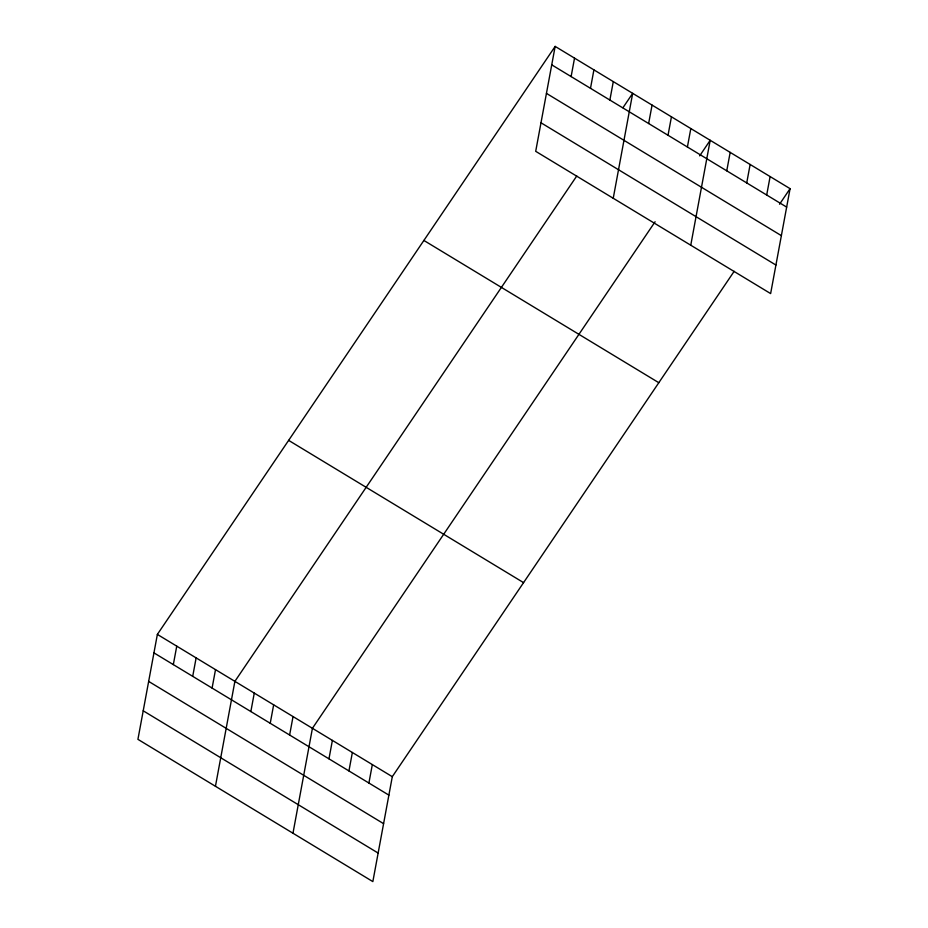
<?xml version="1.0" encoding="UTF-8"?>
<svg xmlns="http://www.w3.org/2000/svg" width="928" height="928" viewBox="0 0 928 928"><rect width="100%" height="100%" fill="white"/><g stroke="black" fill="none" stroke-linecap="round" stroke-linejoin="round"><path stroke-width="1.39" d="M555.153 46.4L535.7 151.322L770.634 293.584L790.076 188.662L555.153 46.4L157.366 634.416L137.924 739.338L372.847 881.6L392.3 776.678L734.164 271.312M173.327 664.599L176.749 646.155M192.711 676.338L196.133 657.894M212.094 688.077L215.516 669.622M215.447 786.283L234.888 681.361L576.764 175.995M250.85 711.544L254.272 693.1M270.234 723.283L273.656 704.839M289.617 735.022L293.039 716.578M292.97 833.228L312.423 728.306L655.098 221.746M328.964 758.849L332.386 740.405M348.94 770.948L352.362 752.492M368.903 783.035L372.325 764.591M571.114 76.583L574.536 58.139M590.498 88.322L593.908 69.878M609.87 100.062L613.292 81.606M613.234 198.267L632.676 93.345L622.955 107.718M648.637 123.528L652.059 105.084M668.021 135.268L671.443 116.824M687.404 147.007L690.826 128.551M690.757 245.212L710.198 140.29L699.666 155.869M726.752 170.833L730.174 152.389M746.727 182.92L750.137 164.476M766.69 195.019L770.112 176.564M779.543 204.23L790.076 188.662M551.731 64.844L786.666 207.106M546.441 93.38L781.376 235.642M540.989 122.786L775.924 265.048M423.876 240.445L658.81 382.707M288.631 440.371L523.566 582.633M157.366 634.416L392.3 776.678M153.944 652.871L388.878 795.122M148.654 681.407L383.589 823.658M143.214 710.802L378.137 853.064"/></g></svg>
